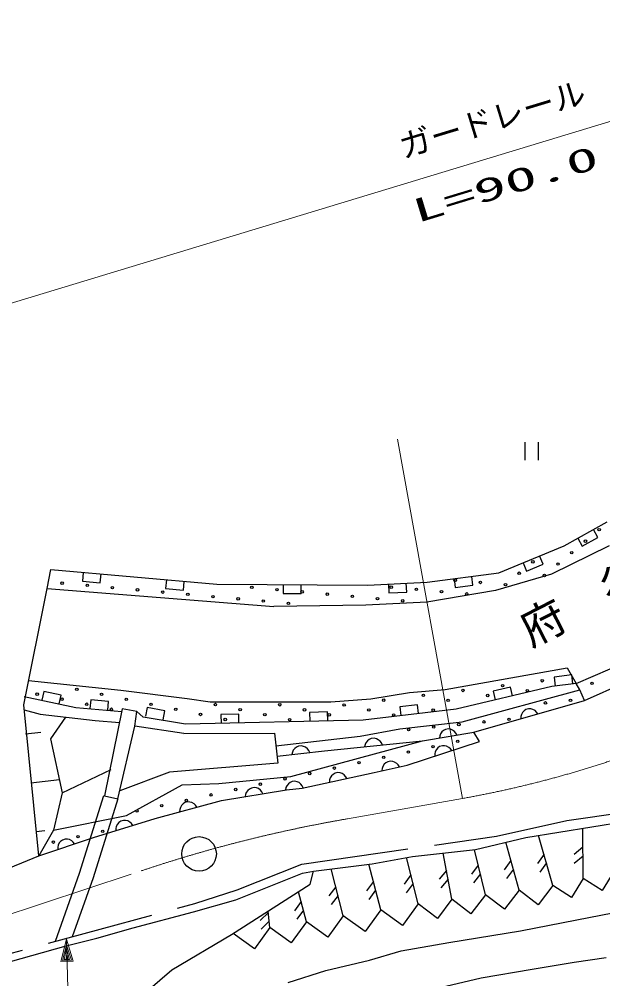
# Model space of a CAD drawing. Units: millimetres, scale not verified. Extents: x 40000 to 680000, y 20000 to 380000.
# Drawn here: x 453503 to 486196, y 268274 to 322071 of the extents above; entities that cross this region are included whole.
import ezdxf
from ezdxf.enums import TextEntityAlignment as Align

# ---------------------------------------------------------------- set-up
doc = ezdxf.new("R2010")
doc.units = ezdxf.units.MM
doc.header["$LTSCALE"] = 1000
doc.linetypes.add('CHAIN', pattern=[18.5, 12, -1.5, 3.5, -1.5])
doc.linetypes.add('DASHED', pattern=[7.5, 6, -1.5])
for name, color, linetype, lineweight in [('M-BGD', 7, 'Continuous', 25), ('M-BMK', 2, 'CHAIN', 13), ('M-BMK-SRVR', 3, 'Continuous', 25), ('M-STR-HTXT', 7, 'Continuous', 13)]:
    doc.layers.add(name, color=color, linetype=linetype, lineweight=lineweight)
doc.styles.add('ＭＳ ゴシック', font='')
doc.styles.get('ＭＳ ゴシック').set_extended_font_data('MS Gothic')

msp = doc.modelspace()

# ---------------------------------------------------------------- linework, layer by layer
at = {"layer": 'M-BGD'}
for p, q in [((481833, 298356), (481833, 297356)), ((482593, 297356), (482593, 298356)), ((484031, 292549), (486434, 293885)), ((485913, 293023), (485670, 293460)), ((484796, 292974), (485039, 292537)), ((485039, 292537), (485913, 293023)), ((480364, 291030), (484031, 292549)), ((486546, 292540), (483328, 290953)), ((481736, 291598), (481927, 291136)), ((482851, 291519), (482660, 291981)), ((455071, 290148), (455266, 291223)), ((455266, 291223), (464574, 290392)), ((457095, 291060), (457051, 290562)), ((481927, 291136), (482851, 291519)), ((457051, 290562), (458047, 290473)), ((458047, 290473), (458091, 290971)), ((461749, 290644), (461705, 290146)), ((462701, 290057), (462745, 290556)), ((473022, 290347), (476360, 290516)), ((476360, 290516), (480364, 291030)), ((477866, 290709), (477930, 290213)), ((478922, 290341), (478858, 290837)), ((483328, 290953), (480188, 290051)), ((453754, 283641), (455071, 290148)), ((455071, 290148), (467762, 289146)), ((461705, 290146), (462701, 290057)), ((464574, 290392), (473022, 290347)), ((468298, 290372), (468295, 289872)), ((469295, 289867), (469298, 290367)), ((474192, 290406), (474217, 289907)), ((475215, 289957), (475190, 290457)), ((480188, 290051), (476331, 289390)), ((477930, 290213), (478922, 290341)), ((468295, 289872), (469295, 289867)), ((474217, 289907), (475215, 289957)), ((472913, 289218), (467762, 289146)), ((476331, 289390), (472913, 289218)), ((485178, 283871), (494255, 288003)), ((477363, 284492), (484198, 285715)), ((484198, 285715), (484711, 284837)), ((484462, 285309), (483470, 285185)), ((483470, 285185), (483532, 284689)), ((484524, 284813), (484462, 285309)), ((484711, 284837), (486602, 285644)), ((454028, 284994), (459206, 284453)), ((483344, 284665), (477973, 283393)), ((481030, 284631), (480057, 284400)), ((481145, 284144), (481030, 284631)), ((484711, 284837), (483344, 284665)), ((484913, 284473), (484711, 284837)), ((453788, 284093), (456679, 283489)), ((454874, 284377), (454772, 283887)), ((455853, 284172), (454874, 284377)), ((455751, 283683), (455853, 284172)), ((459206, 284453), (462909, 283986)), ((473207, 283970), (475361, 284320)), ((475361, 284320), (477363, 284492)), ((478326, 282679), (484913, 284473)), ((480057, 284400), (480172, 283914)), ((485178, 283871), (484913, 284473)), ((454600, 275167), (453754, 283641)), ((457507, 283917), (457463, 283419)), ((458504, 283829), (457507, 283917)), ((458460, 283331), (458504, 283829)), ((462909, 283986), (464198, 283795)), ((464198, 283795), (470961, 283798)), ((470961, 283798), (473207, 283970)), ((475811, 283642), (474818, 283525)), ((474818, 283525), (474877, 283028)), ((475870, 283145), (475811, 283642)), ((478980, 282100), (485178, 283871)), ((453783, 283351), (454687, 283117)), ((454687, 283117), (457754, 282747)), ((456679, 283489), (459244, 283262)), ((459275, 283414), (458284, 278536)), ((460089, 283266), (459275, 283414)), ((459982, 282443), (460089, 283266)), ((460454, 282940), (460089, 283266)), ((460681, 283489), (460581, 282999)), ((461661, 283290), (460681, 283489)), ((461561, 282800), (461661, 283290)), ((465801, 283114), (464802, 283090)), ((464802, 283090), (464814, 282590)), ((465813, 282614), (465801, 283114)), ((470775, 283233), (469775, 283209)), ((469775, 283209), (469787, 282709)), ((470787, 282733), (470775, 283233)), ((477973, 283393), (472773, 282781)), ((481604, 282974), (481599, 282848)), ((481634, 283087), (481604, 282974)), ((481703, 283211), (481634, 283087)), ((481783, 283296), (481703, 283211)), ((481887, 283367), (481783, 283296)), ((482041, 283411), (481887, 283367)), ((482167, 283406), (482041, 283411)), ((482280, 283375), (482167, 283406)), ((482404, 283307), (482280, 283375)), ((482489, 283227), (482404, 283307)), ((482560, 283123), (482489, 283227)), ((456097, 282947), (455263, 281729)), ((457754, 282747), (459116, 282634)), ((459026, 278361), (459982, 282443)), ((462726, 282023), (459982, 282443)), ((462827, 282543), (460454, 282940)), ((472773, 282781), (462827, 282543)), ((474830, 282287), (478326, 282679)), ((453858, 282003), (454718, 282096)), ((462726, 282023), (467804, 282045)), ((467804, 282045), (468000, 280366)), ((472603, 281875), (474830, 282287)), ((476094, 281612), (478980, 282100)), ((477064, 281898), (477044, 281773)), ((477106, 282006), (477064, 281898)), ((477188, 282122), (477106, 282006)), ((477277, 282197), (477188, 282122)), ((477388, 282257), (477277, 282197)), ((477546, 282284), (477388, 282257)), ((477671, 282264), (477546, 282284)), ((477780, 282222), (477671, 282264)), ((477895, 282140), (477780, 282222)), ((477971, 282051), (477895, 282140)), ((478030, 281939), (477971, 282051)), ((479285, 281577), (478980, 282100)), ((455263, 281729), (455914, 278692)), ((467888, 281326), (472603, 281875)), ((468723, 279624), (476094, 281612)), ((470607, 281048), (476094, 281612)), ((472881, 281402), (472853, 281279)), ((472930, 281508), (472881, 281402)), ((473020, 281618), (472930, 281508)), ((473113, 281688), (473020, 281618)), ((473228, 281740), (473113, 281688)), ((473387, 281756), (473228, 281740)), ((473511, 281729), (473387, 281756)), ((473616, 281679), (473511, 281729)), ((473726, 281590), (473616, 281679)), ((473796, 281497), (473726, 281590)), ((473848, 281381), (473796, 281497)), ((475242, 280254), (479285, 281577)), ((467954, 280765), (470607, 281048)), ((468810, 280977), (468783, 280854)), ((468859, 281083), (468810, 280977)), ((468948, 281193), (468859, 281083)), ((469041, 281263), (468948, 281193)), ((469156, 281316), (469041, 281263)), ((469315, 281333), (469156, 281316)), ((469439, 281306), (469315, 281333)), ((469545, 281257), (469439, 281306)), ((469655, 281168), (469545, 281257)), ((469725, 281075), (469655, 281168)), ((469778, 280960), (469725, 281075)), ((476789, 280886), (476788, 280760)), ((476815, 281000), (476789, 280886)), ((476879, 281126), (476815, 281000)), ((476955, 281214), (476879, 281126)), ((477057, 281290), (476955, 281214)), ((477209, 281339), (477057, 281290)), ((477335, 281339), (477209, 281339)), ((477449, 281313), (477335, 281339)), ((477575, 281249), (477449, 281313)), ((477663, 281172), (477575, 281249)), ((477739, 281071), (477663, 281172)), ((468000, 280366), (461926, 279855)), ((473951, 280299), (473875, 280180)), ((474036, 280379), (473951, 280299)), ((474145, 280443), (474036, 280379)), ((474301, 280478), (474145, 280443)), ((474427, 280464), (474301, 280478)), ((474537, 280427), (474427, 280464)), ((474656, 280351), (474537, 280427)), ((474736, 280266), (474656, 280351)), ((455914, 278692), (458664, 280010)), ((461926, 279855), (459133, 278816)), ((469352, 278970), (473383, 279847)), ((471200, 279802), (471091, 279737)), ((471356, 279836), (471200, 279802)), ((471482, 279822), (471356, 279836)), ((471593, 279785), (471482, 279822)), ((471712, 279708), (471593, 279785)), ((473383, 279847), (475242, 280254)), ((473838, 280069), (473824, 279943)), ((473875, 280180), (473838, 280069)), ((474801, 280157), (474736, 280266)), ((454155, 279269), (455754, 279442)), ((462629, 279152), (464680, 279231)), ((464680, 279231), (468723, 279624)), ((468582, 279209), (468493, 279099)), ((468675, 279279), (468582, 279209)), ((468790, 279332), (468675, 279279)), ((468949, 279349), (468790, 279332)), ((469073, 279322), (468949, 279349)), ((469179, 279273), (469073, 279322)), ((469289, 279184), (469179, 279273)), ((470892, 279428), (470879, 279302)), ((470930, 279538), (470892, 279428)), ((471006, 279657), (470930, 279538)), ((471091, 279737), (471006, 279657)), ((471791, 279623), (471712, 279708)), ((471856, 279515), (471791, 279623)), ((455914, 278692), (455428, 276604)), ((459505, 277432), (462629, 279152)), ((464836, 278265), (468477, 278876)), ((466226, 278721), (466183, 278613)), ((466308, 278836), (466226, 278721)), ((466397, 278912), (466308, 278836)), ((466508, 278971), (466397, 278912)), ((466666, 278998), (466508, 278971)), ((466791, 278978), (466666, 278998)), ((466900, 278936), (466791, 278978)), ((467015, 278854), (466900, 278936)), ((467091, 278765), (467015, 278854)), ((467150, 278653), (467091, 278765)), ((468444, 278993), (468417, 278869)), ((468493, 279099), (468444, 278993)), ((468477, 278876), (469352, 278970)), ((469359, 279091), (469289, 279184)), ((469412, 278976), (469359, 279091)), ((458284, 278536), (459026, 278361)), ((461111, 277266), (464836, 278265)), ((462788, 278151), (462682, 278081)), ((462942, 278192), (462788, 278151)), ((463069, 278184), (462942, 278192)), ((463181, 278152), (463069, 278184)), ((463303, 278082), (463181, 278152)), ((466183, 278613), (466164, 278488)), ((462498, 277762), (462491, 277636)), ((462530, 277875), (462498, 277762)), ((462601, 277997), (462530, 277875)), ((462682, 278081), (462601, 277997)), ((463387, 278001), (463303, 278082)), ((463457, 277895), (463387, 278001)), ((455428, 276604), (459505, 277432)), ((457669, 276191), (461111, 277266)), ((459188, 277106), (459086, 277032)), ((459341, 277153), (459188, 277106)), ((459467, 277151), (459341, 277153)), ((459581, 277123), (459467, 277151)), ((459706, 277058), (459581, 277123)), ((459793, 276980), (459706, 277058)), ((481885, 276193), (487817, 277148)), ((454452, 276534), (454944, 276588)), ((455428, 276604), (454600, 275167)), ((458915, 276706), (458913, 276579)), ((458942, 276819), (458915, 276706)), ((459008, 276944), (458942, 276819)), ((459086, 277032), (459008, 276944)), ((459867, 276878), (459793, 276980)), ((485106, 273891), (485069, 276706)), ((454600, 275167), (457669, 276191)), ((455926, 276052), (455824, 275976)), ((456077, 276103), (455926, 276052)), ((456204, 276103), (456077, 276103)), ((456318, 276077), (456204, 276103)), ((456444, 276014), (456318, 276077)), ((456533, 275938), (456444, 276014)), ((479072, 275521), (481885, 276193)), ((483391, 273500), (482593, 276307)), ((455685, 275761), (455660, 275647)), ((455660, 275647), (455660, 275521)), ((455749, 275888), (455685, 275761)), ((455824, 275976), (455749, 275888)), ((456609, 275837), (456533, 275938)), ((475529, 275132), (479072, 275521)), ((479625, 272988), (479011, 275514)), ((481508, 273244), (480770, 275927)), ((485083, 275654), (484588, 275248)), ((445056, 271263), (454600, 275167)), ((473279, 274725), (475529, 275132)), ((475859, 272476), (475203, 275073)), ((477742, 272732), (477256, 275321)), ((482910, 275257), (482534, 274739)), ((485089, 275154), (484595, 274748)), ((469997, 274317), (473279, 274725)), ((471658, 271801), (470987, 274440)), ((473759, 272139), (473089, 274701)), ((479224, 274640), (478832, 274133)), ((481053, 274899), (480677, 274381)), ((481186, 274417), (480809, 273899)), ((483042, 274774), (482666, 274257)), ((465642, 272696), (469379, 274198)), ((469379, 274198), (469997, 274317)), ((469811, 273574), (469997, 274317)), ((475450, 274096), (475063, 273586)), ((477439, 274343), (477022, 273858)), ((477532, 273852), (477114, 273366)), ((479342, 274154), (478950, 273647)), ((485106, 273891), (484444, 272838)), ((486159, 273229), (485106, 273891)), ((486821, 274283), (486159, 273229)), ((465387, 270750), (469811, 273574)), ((471244, 273431), (470858, 272920)), ((473345, 273722), (472962, 273208)), ((475572, 273612), (475185, 273101)), ((483391, 273500), (482578, 272430)), ((484444, 272838), (483391, 273500)), ((469603, 271475), (469150, 273153)), ((471367, 272946), (470981, 272435)), ((473471, 273238), (473089, 272724)), ((479625, 272988), (478812, 271919)), ((480695, 272175), (479625, 272988)), ((481508, 273244), (480695, 272175)), ((482578, 272430), (481508, 273244)), ((463267, 272033), (465642, 272696)), ((469297, 272610), (468918, 272093)), ((475859, 272476), (474978, 271257)), ((476929, 271663), (475859, 272476)), ((477742, 272732), (476929, 271663)), ((478812, 271919), (477742, 272732)), ((484749, 271580), (488716, 272345)), ((459896, 271138), (463267, 272033)), ((467464, 271997), (467006, 271550)), ((467548, 271148), (467456, 272071)), ((469427, 272127), (469049, 271611)), ((471658, 271801), (470794, 270611)), ((472877, 270920), (471658, 271801)), ((473759, 272139), (472877, 270920)), ((474978, 271257), (473759, 272139)), ((457851, 270558), (459896, 271138)), ((467548, 271148), (466684, 269958)), ((467513, 271500), (467056, 271052)), ((468739, 270284), (467548, 271148)), ((469603, 271475), (468739, 270284)), ((470794, 270611), (469603, 271475)), ((481583, 270969), (484749, 271580)), ((462057, 268771), (465387, 270750)), ((466684, 269958), (465494, 270822)), ((477577, 270318), (481583, 270969)), ((449740, 268319), (456142, 270130)), ((456142, 270130), (457851, 270558)), ((474895, 269838), (477577, 270318)), ((473125, 269319), (474895, 269838)), ((470684, 268738), (473125, 269319)), ((482232, 268817), (484600, 269208)), ((484600, 269208), (486382, 269478)), ((453754, 261703), (462057, 268771)), ((468578, 268065), (470684, 268738)), ((479388, 268330), (482232, 268817)), ((476766, 267709), (479388, 268330))]:
    msp.add_line(p, q, dxfattribs=at)
at = {"layer": 'M-BGD', "linetype": 'DASHED'}
for p, q in [((456884, 274189), (458246, 278545)), ((459026, 278361), (457643, 273935)), ((484190, 277140), (488148, 277714)), ((480233, 276280), (484190, 277140)), ((469341, 274692), (480233, 276280)), ((465718, 273260), (469341, 274692)), ((455529, 270381), (456884, 274189)), ((457643, 273935), (456469, 270635)), ((463334, 272496), (465718, 273260)), ((447900, 268313), (463334, 272496))]:
    msp.add_line(p, q, dxfattribs=at)
at = {"layer": 'M-BGD'}
for centre in [(485991, 293451), (485224, 292809), (484457, 292168), (482281, 291652), (483690, 291527), (481514, 291011), (455907, 290456), (477929, 290621), (479338, 290495), (482922, 290885), (457316, 290330), (458725, 290204), (460133, 290079), (461542, 289953), (466535, 290217), (467943, 290092), (469352, 289966), (474345, 290230), (475754, 290105), (477162, 289979), (480747, 290369), (462950, 289827), (464359, 289702), (465768, 289576), (467176, 289450), (470761, 289840), (472169, 289715), (473578, 289589), (474987, 289463), (478571, 289853), (468585, 289325), (480583, 284711), (482803, 284982), (485596, 284838), (454511, 284231), (456731, 284502), (458117, 284221), (476144, 284169), (478364, 284440), (479750, 284159), (481969, 284430), (455897, 283950), (457283, 283668), (459503, 283939), (460889, 283658), (464494, 283648), (468100, 283637), (471705, 283627), (473925, 283898), (477530, 283888), (482984, 283742), (484390, 283886), (458669, 283387), (462275, 283377), (463660, 283095), (465880, 283366), (467266, 283085), (469486, 283356), (470872, 283075), (473091, 283346), (474477, 283064), (476697, 283335), (465046, 282814), (468652, 282804), (476725, 282388), (478132, 282532), (479539, 282677), (480946, 282822), (475319, 282243), (476687, 281289), (478069, 281590), (475305, 280989), (472542, 280387), (473924, 280688), (469778, 279786), (471160, 280087), (467014, 279185), (468396, 279486), (465632, 278885), (462868, 278283), (464250, 278584), (460105, 277682), (461486, 277983), (458182, 276540), (455418, 275939), (456800, 276240)]:
    msp.add_circle(centre, 70, dxfattribs=at)
at = {"layer": 'M-BMK'}
for p, q in [((471897, 277245), (478345, 278386)), ((448391, 270371), (460335, 274324))]:
    msp.add_line(p, q, dxfattribs=at)
for centre, radius, start, end in [((467973, 336413), 58947, 280.13427, 311.76116), ((485121, 200564), 77813, 99.78484, 108.57394)]:
    msp.add_arc(centre, radius, start, end, dxfattribs=at)
at = {"layer": 'M-BMK-SRVR'}
msp.add_circle((463577, 275273), 970, dxfattribs=at)
at = {"layer": 'M-STR-HTXT'}
for p, q in [((449535, 305085), (505512, 322071)), ((478345, 278386), (474703, 298534)), ((455830, 269245), (456145, 270504)), ((455929, 269298), (456155, 270154)), ((456145, 270504), (456530, 269265)), ((456145, 270504), (456991, 240595)), ((456155, 270154), (456429, 269312)), ((456028, 269350), (456161, 269954)), ((456126, 269403), (456169, 269655)), ((456161, 269954), (456327, 269359)), ((456169, 269655), (456226, 269406)), ((456530, 269265), (455830, 269245)), ((456429, 269312), (455929, 269298)), ((456327, 269359), (456028, 269350)), ((456226, 269406), (456126, 269403))]:
    msp.add_line(p, q, dxfattribs=at)

# ---------------------------------------------------------------- texts
at = {"layer": 'M-BGD', "insert": (482258, 286677), "char_height": 1833, "attachment_point": 7, "rotation": 27.125, "style": 'ＭＳ ゴシック'}
msp.add_mtext('\\T2;府谷川', dxfattribs=at)
at = {"layer": 'M-STR-HTXT', "style": 'ＭＳ ゴシック'}
msp.add_text('ガードレール', height=1320, rotation=16.925, dxfattribs=at).set_placement((475143, 313882), align=Align.BOTTOM_LEFT)
at = {"layer": 'M-STR-HTXT', "style": 'ＭＳ ゴシック', "width": 2}
msp.add_text('L=90.0', height=1320, rotation=16.925, dxfattribs=at).set_placement((475889, 310250), align=Align.BOTTOM_LEFT)

doc.saveas('drawing.dxf')
